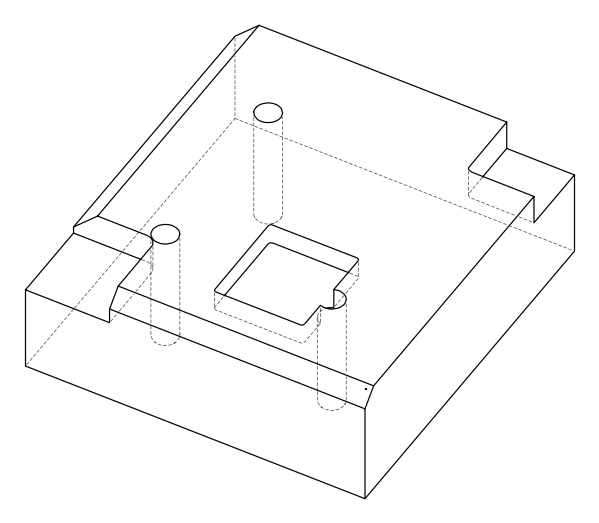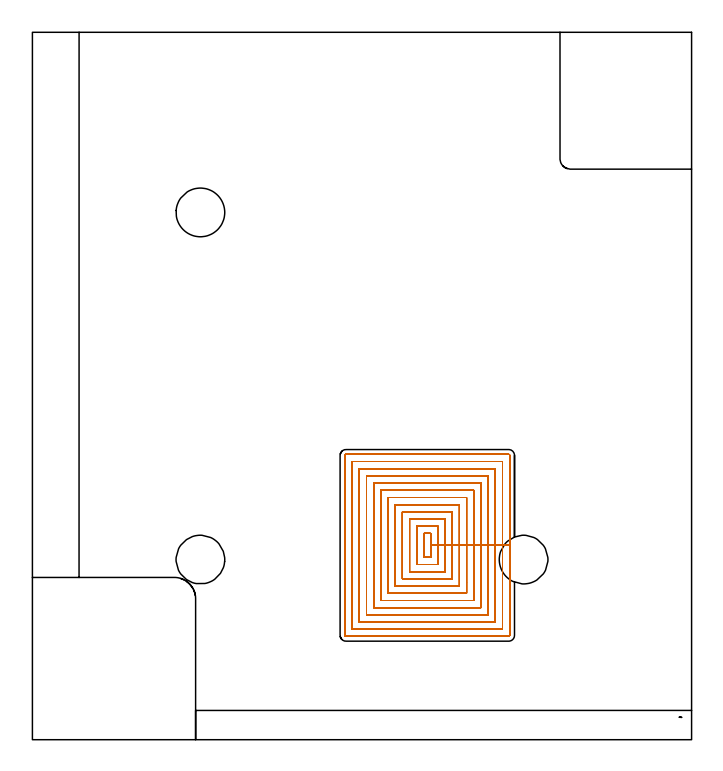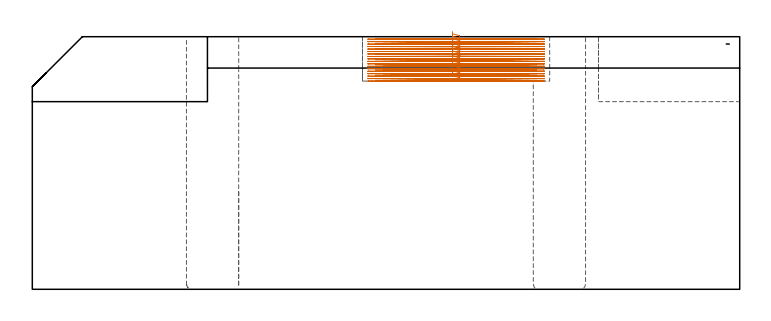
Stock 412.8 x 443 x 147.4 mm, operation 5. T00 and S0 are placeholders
(PLAN: 8 operations, 4 tool changes, 215.3 min)
(1 AREA_MILL | FG_CHAMFER_SURFACE | UGT0205_001 | 30.36 min | 149189 mm3)
(2 AREA_MILL_1 | FG_CHAMFER_SURFACE_1 | UGT0205_001 | 17.67 min | 53289 mm3)
(3 MILL_CORNER_NOTCH_RECTANGULAR | CORNER_NOTCH_RECTANGULAR | UGT0201_094 | Follow Part, ap 5, ae 75% | 14.86 min | 387162 mm3)
(4 MILL_CORNER_NOTCH_RECTANGULAR_1 | CORNER_NOTCH_RECTANGULAR_1 | NXT0201_011 | Follow Part, ap 3, ae 75% | 27.4 min | 267300 mm3)
(5 MILL_RECTANGULAR_POCKET | POCKET_RECTANGULAR_STRAIGHT | NXT0201_008 | Follow Part, ap 1.5, ae 75% | 105.24 min | 339168 mm3)
(6 MILL_THROUGH_HOLE_FROM_SOLID_MATERIAL | STEP1HOLE | NXT0201_007 | Circular | 6.58 min | 107279 mm3)
(7 MILL_THROUGH_HOLE_FROM_SOLID_MATERIAL_1 | STEP1HOLE_1 | NXT0201_007 | Circular | 6.58 min | 102203 mm3)
(8 MILL_THROUGH_HOLE_FROM_SOLID_MATERIAL_2 | STEP1HOLE_2 | NXT0201_007 | Circular | 6.58 min | 107343 mm3)
(TOOL UGT0205_001 | Chamfer Mill 20 x 3 x 45 deg. | D20 FL50 Z2)
(TOOL UGT0201_094 | End mill 20 mm | D20 FL38 Z4)
(TOOL NXT0201_011 | ENDMILL 12mm [2P460-1200-NA 1630] | D12 FL38 Z6)
(TOOL NXT0201_008 | ENDMILL 6mm [2P460-0600-NA 1630] | D6 FL26 Z6)
(TOOL NXT0201_007 | ENDMILL 25mm [R216.25-25050GCK54P 1620] | D25 R3 FL54 Z5)
(OP 5 MILL_RECTANGULAR_POCKET)
G17 G21 G94 G90
T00 M6
G54
G17 G0 G90 X245.2 Y119.066 S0 M3
G43 Z157.4 H1
Z150.4
G94 G1 Y114.2 Z149.096 F250.
X249.4 Z147.971
Y121.7 Z145.961
Y129.2 F500.
X245.2
Y114.2
X249.4
Y121.7
X253.9
Y133.7
X240.7
Y109.7
X253.9
Y121.7
X258.4
Y138.2
X236.2
Y105.2
X258.4
Y121.7
X262.9
Y142.7
X231.7
Y100.7
X262.9
Y121.7
X267.4
Y147.2
X227.2
Y96.2
X267.4
Y121.7
X271.9
Y151.7
X222.7
Y91.7
X271.9
Y98.655
Y121.7
X276.4
Y156.2
X218.2
Y87.2
X276.4
Y98.655
Y121.7
X280.9
Y160.7
X213.7
Y82.7
X280.9
Y98.655
Y121.7
X285.4
Y165.2
X209.2
Y78.2
X285.4
Y98.655
Y121.7
X289.9
Y169.7
X204.7
Y73.7
X289.9
Y98.655
Y121.7
X294.4
Y174.2
X200.2
Y69.2
X294.4
Y121.7
X298.9
Y178.1
G3 X298.3 Y178.7 R0.6
G1 X196.3
G3 X195.7 Y178.1 R0.6
G1 Y65.3
G3 X196.3 Y64.7 R0.6
G1 X298.3
G3 X298.9 Y65.3 R0.6
G1 Y121.7
Y122.7
G0 X245.2 Y119.066 Z148.961
G1 Y114.2 Z147.657 F250.
X249.4 Z146.532
Y121.7 Z144.522
Y129.2 F500.
X245.2
Y114.2
X249.4
Y121.7
X253.9
Y133.7
X240.7
Y109.7
X253.9
Y121.7
X258.4
Y138.2
X236.2
Y105.2
X258.4
Y121.7
X262.9
Y142.7
X231.7
Y100.7
X262.9
Y121.7
X267.4
Y147.2
X227.2
Y96.2
X267.4
Y121.7
X271.9
Y151.7
X222.7
Y91.7
X271.9
Y98.655
Y121.7
X276.4
Y156.2
X218.2
Y87.2
X276.4
Y98.655
Y121.7
X280.9
Y160.7
X213.7
Y82.7
X280.9
Y98.655
Y121.7
X285.4
Y165.2
X209.2
Y78.2
X285.4
Y98.655
Y121.7
X289.9
Y169.7
X204.7
Y73.7
X289.9
Y98.655
Y121.7
X294.4
Y174.2
X200.2
Y69.2
X294.4
Y121.7
X298.9
Y178.1
G3 X298.3 Y178.7 R0.6
G1 X196.3
G3 X195.7 Y178.1 R0.6
G1 Y65.3
G3 X196.3 Y64.7 R0.6
G1 X298.3
G3 X298.9 Y65.3 R0.6
G1 Y121.7
Y122.7
G0 X245.2 Y119.066 Z147.522
G1 Y114.2 Z146.218 F250.
X249.4 Z145.093
Y121.7 Z143.083
Y129.2 F500.
X245.2
Y114.2
X249.4
Y121.7
X253.9
Y133.7
X240.7
Y109.7
X253.9
Y121.7
X258.4
Y138.2
X236.2
Y105.2
X258.4
Y121.7
X262.9
Y142.7
X231.7
Y100.7
X262.9
Y121.7
X267.4
Y147.2
X227.2
Y96.2
X267.4
Y121.7
X271.9
Y151.7
X222.7
Y91.7
X271.9
Y98.655
Y121.7
X276.4
Y156.2
X218.2
Y87.2
X276.4
Y98.655
Y121.7
X280.9
Y160.7
X213.7
Y82.7
X280.9
Y98.655
Y121.7
X285.4
Y165.2
X209.2
Y78.2
X285.4
Y98.655
Y121.7
X289.9
Y169.7
X204.7
Y73.7
X289.9
Y98.655
Y121.7
X294.4
Y174.2
X200.2
Y69.2
X294.4
Y121.7
X298.9
Y178.1
G3 X298.3 Y178.7 R0.6
G1 X196.3
G3 X195.7 Y178.1 R0.6
G1 Y65.3
G3 X196.3 Y64.7 R0.6
G1 X298.3
G3 X298.9 Y65.3 R0.6
G1 Y121.7
Y122.7
G0 X245.2 Y119.066 Z146.083
G1 Y114.2 Z144.779 F250.
X249.4 Z143.654
Y121.7 Z141.644
Y129.2 F500.
X245.2
Y114.2
X249.4
Y121.7
X253.9
Y133.7
X240.7
Y109.7
X253.9
Y121.7
X258.4
Y138.2
X236.2
Y105.2
X258.4
Y121.7
X262.9
Y142.7
X231.7
Y100.7
X262.9
Y121.7
X267.4
Y147.2
X227.2
Y96.2
X267.4
Y121.7
X271.9
Y151.7
X222.7
Y91.7
X271.9
Y98.655
Y121.7
X276.4
Y156.2
X218.2
Y87.2
X276.4
Y98.655
Y121.7
X280.9
Y160.7
X213.7
Y82.7
X280.9
Y98.655
Y121.7
X285.4
Y165.2
X209.2
Y78.2
X285.4
Y98.655
Y121.7
X289.9
Y169.7
X204.7
Y73.7
X289.9
Y98.655
Y121.7
X294.4
Y174.2
X200.2
Y69.2
X294.4
Y121.7
X298.9
Y178.1
G3 X298.3 Y178.7 R0.6
G1 X196.3
G3 X195.7 Y178.1 R0.6
G1 Y65.3
G3 X196.3 Y64.7 R0.6
G1 X298.3
G3 X298.9 Y65.3 R0.6
G1 Y121.7
Y122.7
G0 X245.2 Y119.066 Z144.644
G1 Y114.2 Z143.34 F250.
X249.4 Z142.215
Y121.7 Z140.205
Y129.2 F500.
X245.2
Y114.2
X249.4
Y121.7
X253.9
Y133.7
X240.7
Y109.7
X253.9
Y121.7
X258.4
Y138.2
X236.2
Y105.2
X258.4
Y121.7
X262.9
Y142.7
X231.7
Y100.7
X262.9
Y121.7
X267.4
Y147.2
X227.2
Y96.2
X267.4
Y121.7
X271.9
Y151.7
X222.7
Y91.7
X271.9
Y98.655
Y121.7
X276.4
Y156.2
X218.2
Y87.2
X276.4
Y98.655
Y121.7
X280.9
Y160.7
X213.7
Y82.7
X280.9
Y98.655
Y121.7
X285.4
Y165.2
X209.2
Y78.2
X285.4
Y98.655
Y121.7
X289.9
Y169.7
X204.7
Y73.7
X289.9
Y98.655
Y121.7
X294.4
Y174.2
X200.2
Y69.2
X294.4
Y121.7
X298.9
Y178.1
G3 X298.3 Y178.7 R0.6
G1 X196.3
G3 X195.7 Y178.1 R0.6
G1 Y65.3
G3 X196.3 Y64.7 R0.6
G1 X298.3
G3 X298.9 Y65.3 R0.6
G1 Y121.7
Y122.7
G0 X245.2 Y119.066 Z143.205
G1 Y114.2 Z141.902 F250.
X249.4 Z140.776
Y121.7 Z138.767
Y129.2 F500.
X245.2
Y114.2
X249.4
Y121.7
X253.9
Y133.7
X240.7
Y109.7
X253.9
Y121.7
X258.4
Y138.2
X236.2
Y105.2
X258.4
Y121.7
X262.9
Y142.7
X231.7
Y100.7
X262.9
Y121.7
X267.4
Y147.2
X227.2
Y96.2
X267.4
Y121.7
X271.9
Y151.7
X222.7
Y91.7
X271.9
Y98.655
Y121.7
X276.4
Y156.2
X218.2
Y87.2
X276.4
Y98.655
Y121.7
X280.9
Y160.7
X213.7
Y82.7
X280.9
Y98.655
Y121.7
X285.4
Y165.2
X209.2
Y78.2
X285.4
Y98.655
Y121.7
X289.9
Y169.7
X204.7
Y73.7
X289.9
Y98.655
Y121.7
X294.4
Y174.2
X200.2
Y69.2
X294.4
Y121.7
X298.9
Y178.1
G3 X298.3 Y178.7 R0.6
G1 X196.3
G3 X195.7 Y178.1 R0.6
G1 Y65.3
G3 X196.3 Y64.7 R0.6
G1 X298.3
G3 X298.9 Y65.3 R0.6
G1 Y121.7
Y122.7
G0 X245.2 Y119.066 Z141.767
G1 Y114.2 Z140.463 F250.
X249.4 Z139.337
Y121.7 Z137.328
Y129.2 F500.
X245.2
Y114.2
X249.4
Y121.7
X253.9
Y133.7
X240.7
Y109.7
X253.9
Y121.7
X258.4
Y138.2
X236.2
Y105.2
X258.4
Y121.7
X262.9
Y142.7
X231.7
Y100.7
X262.9
Y121.7
X267.4
Y147.2
X227.2
Y96.2
X267.4
Y121.7
X271.9
Y151.7
X222.7
Y91.7
X271.9
Y98.655
Y121.7
X276.4
Y156.2
X218.2
Y87.2
X276.4
Y98.655
Y121.7
X280.9
Y160.7
X213.7
Y82.7
X280.9
Y98.655
Y121.7
X285.4
Y165.2
X209.2
Y78.2
X285.4
Y98.655
Y121.7
X289.9
Y169.7
X204.7
Y73.7
X289.9
Y98.655
Y121.7
X294.4
Y174.2
X200.2
Y69.2
X294.4
Y121.7
X298.9
Y178.1
G3 X298.3 Y178.7 R0.6
G1 X196.3
G3 X195.7 Y178.1 R0.6
G1 Y65.3
G3 X196.3 Y64.7 R0.6
G1 X298.3
G3 X298.9 Y65.3 R0.6
G1 Y121.7
Y122.7
G0 X245.2 Y119.066 Z140.328
G1 Y114.2 Z139.024 F250.
X249.4 Z137.898
Y121.7 Z135.889
Y129.2 F500.
X245.2
Y114.2
X249.4
Y121.7
X253.9
Y133.7
X240.7
Y109.7
X253.9
Y121.7
X258.4
Y138.2
X236.2
Y105.2
X258.4
Y121.7
X262.9
Y142.7
X231.7
Y100.7
X262.9
Y121.7
X267.4
Y147.2
X227.2
Y96.2
X267.4
Y121.7
X271.9
Y151.7
X222.7
Y91.7
X271.9
Y98.655
Y121.7
X276.4
Y156.2
X218.2
Y87.2
X276.4
Y98.655
Y121.7
X280.9
Y160.7
X213.7
Y82.7
X280.9
Y98.655
Y121.7
X285.4
Y165.2
X209.2
Y78.2
X285.4
Y98.655
Y121.7
X289.9
Y169.7
X204.7
Y73.7
X289.9
Y98.655
Y121.7
X294.4
Y174.2
X200.2
Y69.2
X294.4
Y121.7
X298.9
Y178.1
G3 X298.3 Y178.7 R0.6
G1 X196.3
G3 X195.7 Y178.1 R0.6
G1 Y65.3
G3 X196.3 Y64.7 R0.6
G1 X298.3
G3 X298.9 Y65.3 R0.6
G1 Y121.7
Y122.7
G0 X245.2 Y119.066 Z138.889
G1 Y114.2 Z137.585 F250.
X249.4 Z136.46
Y121.7 Z134.45
Y129.2 F500.
X245.2
Y114.2
X249.4
Y121.7
X253.9
Y133.7
X240.7
Y109.7
X253.9
Y121.7
X258.4
Y138.2
X236.2
Y105.2
X258.4
Y121.7
X262.9
Y142.7
X231.7
Y100.7
X262.9
Y121.7
X267.4
Y147.2
X227.2
Y96.2
X267.4
Y121.7
X271.9
Y151.7
X222.7
Y91.7
X271.9
Y98.655
Y121.7
X276.4
Y156.2
X218.2
Y87.2
X276.4
Y98.655
Y121.7
X280.9
Y160.7
X213.7
Y82.7
X280.9
Y98.655
Y121.7
X285.4
Y165.2
X209.2
Y78.2
X285.4
Y98.655
Y121.7
X289.9
Y169.7
X204.7
Y73.7
X289.9
Y98.655
Y121.7
X294.4
Y174.2
X200.2
Y69.2
X294.4
Y121.7
X298.9
Y178.1
G3 X298.3 Y178.7 R0.6
G1 X196.3
G3 X195.7 Y178.1 R0.6
G1 Y65.3
G3 X196.3 Y64.7 R0.6
G1 X298.3
G3 X298.9 Y65.3 R0.6
G1 Y121.7
Y122.7
G0 X245.2 Y119.066 Z137.45
G1 Y114.2 Z136.146 F250.
X249.4 Z135.021
Y121.7 Z133.011
Y129.2 F500.
X245.2
Y114.2
X249.4
Y121.7
X253.9
Y133.7
X240.7
Y109.7
X253.9
Y121.7
X258.4
Y138.2
X236.2
Y105.2
X258.4
Y121.7
X262.9
Y142.7
X231.7
Y100.7
X262.9
Y121.7
X267.4
Y147.2
X227.2
Y96.2
X267.4
Y121.7
X271.9
Y151.7
X222.7
Y91.7
X271.9
Y98.655
Y121.7
X276.4
Y156.2
X218.2
Y87.2
X276.4
Y98.655
Y121.7
X280.9
Y160.7
X213.7
Y82.7
X280.9
Y98.655
Y121.7
X285.4
Y165.2
X209.2
Y78.2
X285.4
Y98.655
Y121.7
X289.9
Y169.7
X204.7
Y73.7
X289.9
Y98.655
Y121.7
X294.4
Y174.2
X200.2
Y69.2
X294.4
Y121.7
X298.9
Y178.1
G3 X298.3 Y178.7 R0.6
G1 X196.3
G3 X195.7 Y178.1 R0.6
G1 Y65.3
G3 X196.3 Y64.7 R0.6
G1 X298.3
G3 X298.9 Y65.3 R0.6
G1 Y121.7
Y122.7
G0 X245.2 Y119.066 Z136.011
G1 Y114.2 Z134.707 F250.
X249.4 Z133.582
Y121.7 Z131.572
Y129.2 F500.
X245.2
Y114.2
X249.4
Y121.7
X253.9
Y133.7
X240.7
Y109.7
X253.9
Y121.7
X258.4
Y138.2
X236.2
Y105.2
X258.4
Y121.7
X262.9
Y142.7
X231.7
Y100.7
X262.9
Y121.7
X267.4
Y147.2
X227.2
Y96.2
X267.4
Y121.7
X271.9
Y151.7
X222.7
Y91.7
X271.9
Y98.655
Y121.7
X276.4
Y156.2
X218.2
Y87.2
X276.4
Y98.655
Y121.7
X280.9
Y160.7
X213.7
Y82.7
X280.9
Y98.655
Y121.7
X285.4
Y165.2
X209.2
Y78.2
X285.4
Y98.655
Y121.7
X289.9
Y169.7
X204.7
Y73.7
X289.9
Y98.655
Y121.7
X294.4
Y174.2
X200.2
Y69.2
X294.4
Y121.7
X298.9
Y178.1
G3 X298.3 Y178.7 R0.6
G1 X196.3
G3 X195.7 Y178.1 R0.6
G1 Y65.3
G3 X196.3 Y64.7 R0.6
G1 X298.3
G3 X298.9 Y65.3 R0.6
G1 Y121.7
Y122.7
G0 X245.2 Y119.066 Z134.572
G1 Y114.2 Z133.268 F250.
X249.4 Z132.143
Y121.7 Z130.133
Y129.2 F500.
X245.2
Y114.2
X249.4
Y121.7
X253.9
Y133.7
X240.7
Y109.7
X253.9
Y121.7
X258.4
Y138.2
X236.2
Y105.2
X258.4
Y121.7
X262.9
Y142.7
X231.7
Y100.7
X262.9
Y121.7
X267.4
Y147.2
X227.2
Y96.2
X267.4
Y121.7
X271.9
Y151.7
X222.7
Y91.7
X271.9
Y98.655
Y121.7
X276.4
Y156.2
X218.2
Y87.2
X276.4
Y98.655
Y121.7
X280.9
Y160.7
X213.7
Y82.7
X280.9
Y98.655
Y121.7
X285.4
Y165.2
X209.2
Y78.2
X285.4
Y98.655
Y121.7
X289.9
Y169.7
X204.7
Y73.7
X289.9
Y98.655
Y121.7
X294.4
Y174.2
X200.2
Y69.2
X294.4
Y121.7
X298.9
Y178.1
G3 X298.3 Y178.7 R0.6
G1 X196.3
G3 X195.7 Y178.1 R0.6
G1 Y65.3
G3 X196.3 Y64.7 R0.6
G1 X298.3
G3 X298.9 Y65.3 R0.6
G1 Y121.7
Y122.7
G0 X245.2 Y119.066 Z133.133
G1 Y114.2 Z131.829 F250.
X249.4 Z130.704
Y121.7 Z128.694
Y129.2 F500.
X245.2
Y114.2
X249.4
Y121.7
X253.9
Y133.7
X240.7
Y109.7
X253.9
Y121.7
X258.4
Y138.2
X236.2
Y105.2
X258.4
Y121.7
X262.9
Y142.7
X231.7
Y100.7
X262.9
Y121.7
X267.4
Y147.2
X227.2
Y96.2
X267.4
Y121.7
X271.9
Y151.7
X222.7
Y91.7
X271.9
Y98.655
Y121.7
X276.4
Y156.2
X218.2
Y87.2
X276.4
Y98.655
Y121.7
X280.9
Y160.7
X213.7
Y82.7
X280.9
Y98.655
Y121.7
X285.4
Y165.2
X209.2
Y78.2
X285.4
Y98.655
Y121.7
X289.9
Y169.7
X204.7
Y73.7
X289.9
Y98.655
Y121.7
X294.4
Y174.2
X200.2
Y69.2
X294.4
Y121.7
X298.9
Y178.1
G3 X298.3 Y178.7 R0.6
G1 X196.3
G3 X195.7 Y178.1 R0.6
G1 Y65.3
G3 X196.3 Y64.7 R0.6
G1 X298.3
G3 X298.9 Y65.3 R0.6
G1 Y121.7
Y122.7
G0 X245.2 Y119.066 Z131.694
G1 Y114.2 Z130.391 F250.
X249.4 Z129.265
Y121.7 Z127.256
Y129.2 F500.
X245.2
Y114.2
X249.4
Y121.7
X253.9
Y133.7
X240.7
Y109.7
X253.9
Y121.7
X258.4
Y138.2
X236.2
Y105.2
X258.4
Y121.7
X262.9
Y142.7
X231.7
Y100.7
X262.9
Y121.7
X267.4
Y147.2
X227.2
Y96.2
X267.4
Y121.7
X271.9
Y151.7
X222.7
Y91.7
X271.9
Y98.655
Y121.7
X276.4
Y156.2
X218.2
Y87.2
X276.4
Y98.655
Y121.7
X280.9
Y160.7
X213.7
Y82.7
X280.9
Y98.655
Y121.7
X285.4
Y165.2
X209.2
Y78.2
X285.4
Y98.655
Y121.7
X289.9
Y169.7
X204.7
Y73.7
X289.9
Y98.655
Y121.7
X294.4
Y174.2
X200.2
Y69.2
X294.4
Y121.7
X298.9
Y178.1
G3 X298.3 Y178.7 R0.6
G1 X196.3
G3 X195.7 Y178.1 R0.6
G1 Y65.3
G3 X196.3 Y64.7 R0.6
G1 X298.3
G3 X298.9 Y65.3 R0.6
G1 Y121.7
Y122.7
G0 X245.2 Y119.066 Z130.256
G1 Y114.2 Z128.952 F250.
X249.4 Z127.826
Y121.7 Z125.817
Y129.2 F500.
X245.2
Y114.2
X249.4
Y121.7
X253.9
Y133.7
X240.7
Y109.7
X253.9
Y121.7
X258.4
Y138.2
X236.2
Y105.2
X258.4
Y121.7
X262.9
Y142.7
X231.7
Y100.7
X262.9
Y121.7
X267.4
Y147.2
X227.2
Y96.2
X267.4
Y121.7
X271.9
Y151.7
X222.7
Y91.7
X271.9
Y98.655
Y121.7
X276.4
Y156.2
X218.2
Y87.2
X276.4
Y98.655
Y121.7
X280.9
Y160.7
X213.7
Y82.7
X280.9
Y98.655
Y121.7
X285.4
Y165.2
X209.2
Y78.2
X285.4
Y98.655
Y121.7
X289.9
Y169.7
X204.7
Y73.7
X289.9
Y98.655
Y121.7
X294.4
Y174.2
X200.2
Y69.2
X294.4
Y121.7
X298.9
Y178.1
G3 X298.3 Y178.7 R0.6
G1 X196.3
G3 X195.7 Y178.1 R0.6
G1 Y65.3
G3 X196.3 Y64.7 R0.6
G1 X298.3
G3 X298.9 Y65.3 R0.6
G1 Y121.7
Y122.7
G0 X245.2 Y119.066 Z128.817
G1 Y114.2 Z127.513 F250.
X249.4 Z126.387
Y121.7 Z124.378
Y129.2 F500.
X245.2
Y114.2
X249.4
Y121.7
X253.9
Y133.7
X240.7
Y109.7
X253.9
Y121.7
X258.4
Y138.2
X236.2
Y105.2
X258.4
Y121.7
X262.9
Y142.7
X231.7
Y100.7
X262.9
Y121.7
X267.4
Y147.2
X227.2
Y96.2
X267.4
Y121.7
X271.9
Y151.7
X222.7
Y91.7
X271.9
Y98.655
Y121.7
X276.4
Y156.2
X218.2
Y87.2
X276.4
Y98.655
Y121.7
X280.9
Y160.7
X213.7
Y82.7
X280.9
Y98.655
Y121.7
X285.4
Y165.2
X209.2
Y78.2
X285.4
Y98.655
Y121.7
X289.9
Y169.7
X204.7
Y73.7
X289.9
Y98.655
Y121.7
X294.4
Y174.2
X200.2
Y69.2
X294.4
Y121.7
X298.9
Y178.1
G3 X298.3 Y178.7 R0.6
G1 X196.3
G3 X195.7 Y178.1 R0.6
G1 Y65.3
G3 X196.3 Y64.7 R0.6
G1 X298.3
G3 X298.9 Y65.3 R0.6
G1 Y121.7
Y122.7
G0 X245.2 Y119.066 Z127.378
G1 Y114.2 Z126.074 F250.
X249.4 Z124.949
Y121.7 Z122.939
Y129.2 F500.
X245.2
Y114.2
X249.4
Y121.7
X253.9
Y133.7
X240.7
Y109.7
X253.9
Y121.7
X258.4
Y138.2
X236.2
Y105.2
X258.4
Y121.7
X262.9
Y142.7
X231.7
Y100.7
X262.9
Y121.7
X267.4
Y147.2
X227.2
Y96.2
X267.4
Y121.7
X271.9
Y151.7
X222.7
Y91.7
X271.9
Y98.655
Y121.7
X276.4
Y156.2
X218.2
Y87.2
X276.4
Y98.655
Y121.7
X280.9
Y160.7
X213.7
Y82.7
X280.9
Y98.655
Y121.7
X285.4
Y165.2
X209.2
Y78.2
X285.4
Y98.655
Y121.7
X289.9
Y169.7
X204.7
Y73.7
X289.9
Y98.655
Y121.7
X294.4
Y174.2
X200.2
Y69.2
X294.4
Y121.7
X298.9
Y178.1
G3 X298.3 Y178.7 R0.6
G1 X196.3
G3 X195.7 Y178.1 R0.6
G1 Y65.3
G3 X196.3 Y64.7 R0.6
G1 X298.3
G3 X298.9 Y65.3 R0.6
G1 Y121.7
Y122.7
G0 X245.2 Y119.066 Z125.939
G1 Y114.2 Z124.635 F250.
X249.4 Z123.51
Y121.7 Z121.5
Y129.2 F500.
X245.2
Y114.2
X249.4
Y121.7
X253.9
Y133.7
X240.7
Y109.7
X253.9
Y121.7
X258.4
Y138.2
X236.2
Y105.2
X258.4
Y121.7
X262.9
Y142.7
X231.7
Y100.7
X262.9
Y121.7
X267.4
Y147.2
X227.2
Y96.2
X267.4
Y121.7
X271.9
Y151.7
X222.7
Y91.7
X271.9
Y98.655
Y121.7
X276.4
Y156.2
X218.2
Y87.2
X276.4
Y98.655
Y121.7
X280.9
Y160.7
X213.7
Y82.7
X280.9
Y98.655
Y121.7
X285.4
Y165.2
X209.2
Y78.2
X285.4
Y98.655
Y121.7
X289.9
Y169.7
X204.7
Y73.7
X289.9
Y98.655
Y121.7
X294.4
Y174.2
X200.2
Y69.2
X294.4
Y121.7
X298.9
Y178.1
G3 X298.3 Y178.7 R0.6
G1 X196.3
G3 X195.7 Y178.1 R0.6
G1 Y65.3
G3 X196.3 Y64.7 R0.6
G1 X298.3
G3 X298.9 Y65.3 R0.6
G1 Y121.7
Y122.7
G0 Z157.4
M5
M2
